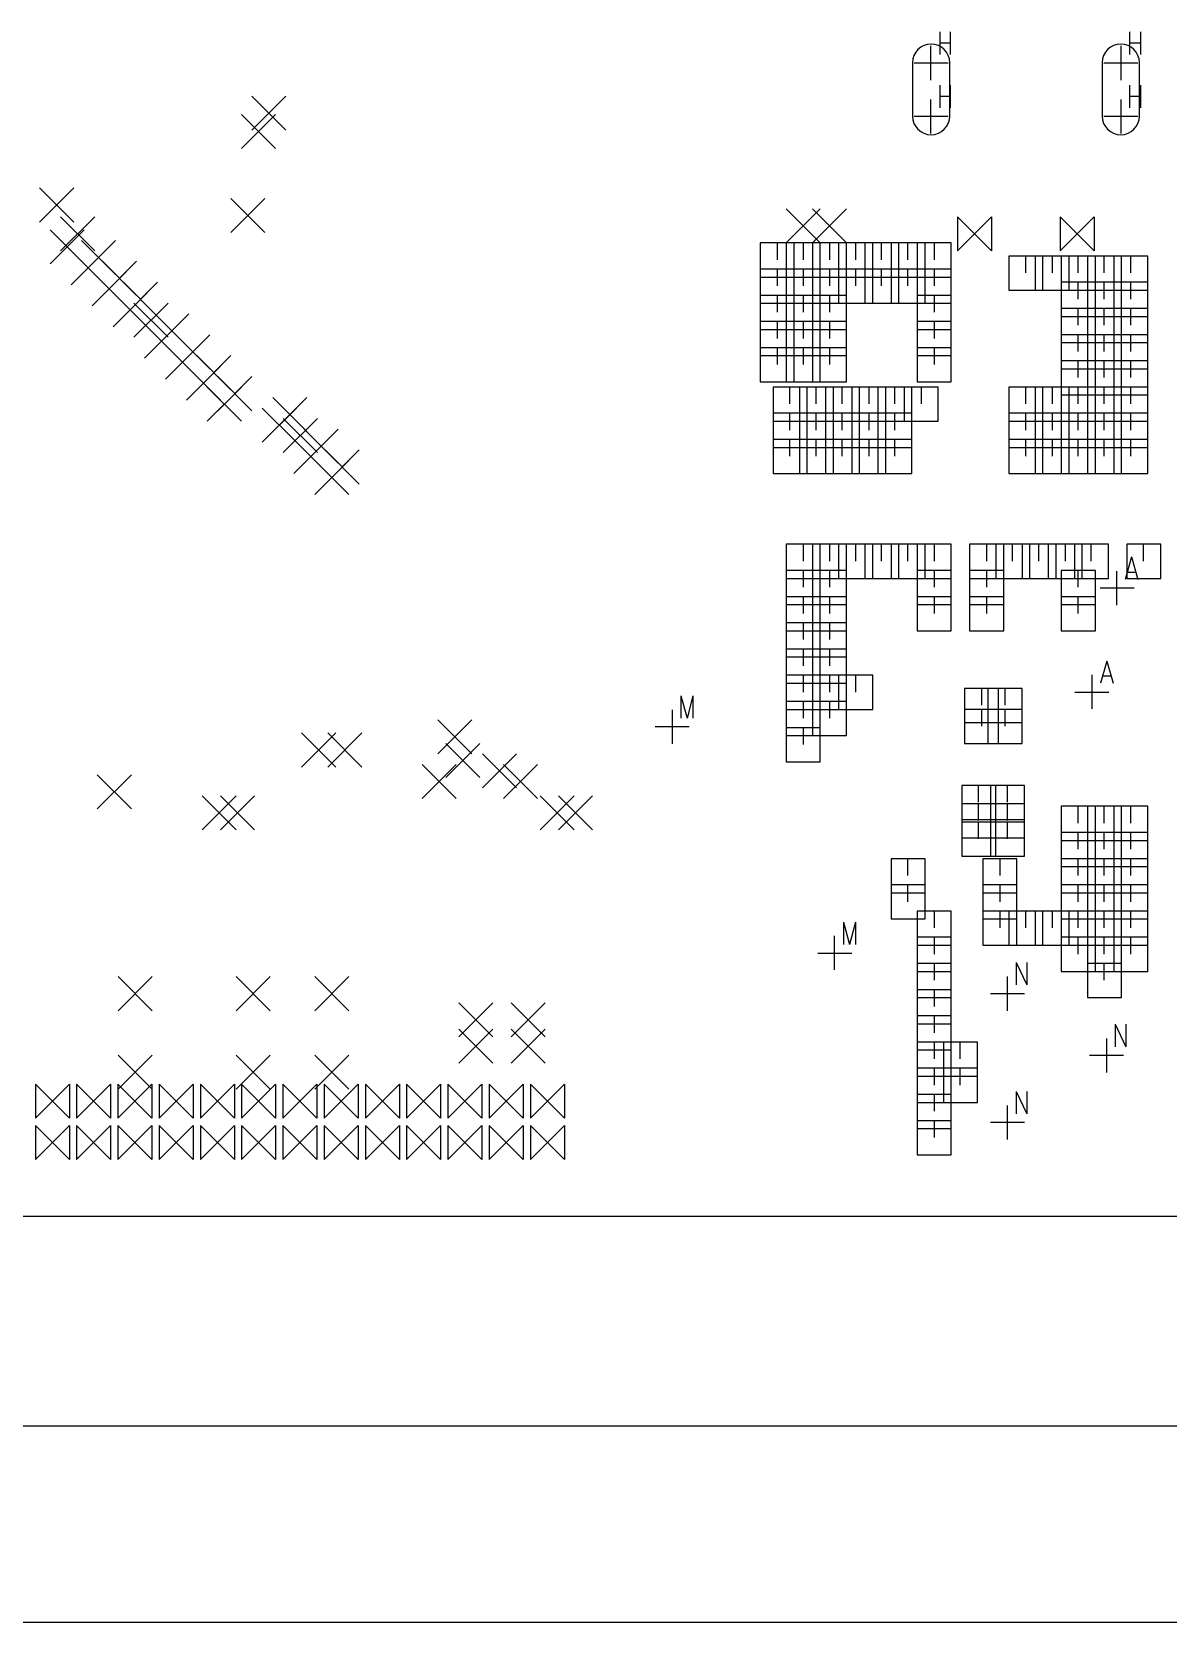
# Model space of a CAD drawing. Extents: x 11.9 to 28.1, y 10.8 to 21.2.
# Drawn here: x 14.475 to 16.644, y 14.266 to 17.301 of the extents above; entities that cross this region are included whole.
import ezdxf

# ---------------------------------------------------------------- set-up
doc = ezdxf.new("R2010")
doc.units = 0
doc.header["$MEASUREMENT"] = 0
doc.layers.add('LAYNR1', color=2, linetype='Continuous')

msp = doc.modelspace()

# ---------------------------------------------------------------- linework, layer by layer
at = {"layer": 'LAYNR1', "color": 7}
for points in [[(16.208, 17.301), (16.208, 17.258)], [(16.228, 17.301), (16.228, 17.258)], [(16.57, 17.301), (16.57, 17.258)], [(16.591, 17.301), (16.591, 17.258)], [(16.191, 17.209), (16.191, 17.274)], [(16.208, 17.28), (16.228, 17.28)], [(16.554, 17.209), (16.554, 17.274)], [(16.57, 17.28), (16.591, 17.28)], [(16.156, 17.242), (16.156, 17.14)], [(16.159, 17.242), (16.224, 17.242)], [(16.227, 17.14), (16.227, 17.242)], [(16.518, 17.242), (16.518, 17.14)], [(16.521, 17.242), (16.586, 17.242)], [(16.589, 17.14), (16.589, 17.242)], [(16.208, 17.199), (16.208, 17.156)], [(16.228, 17.199), (16.228, 17.156)], [(16.57, 17.199), (16.57, 17.156)], [(16.591, 17.199), (16.591, 17.156)], [(14.895, 17.113), (14.96, 17.178)], [(14.895, 17.178), (14.96, 17.113)], [(16.191, 17.107), (16.191, 17.172)], [(16.208, 17.178), (16.228, 17.178)], [(16.554, 17.107), (16.554, 17.172)], [(16.57, 17.178), (16.591, 17.178)], [(14.875, 17.078), (14.94, 17.143)], [(14.875, 17.143), (14.94, 17.078)], [(16.159, 17.14), (16.224, 17.14)], [(16.521, 17.14), (16.586, 17.14)], [(14.49, 16.938), (14.555, 17.003)], [(14.49, 17.003), (14.555, 16.938)], [(14.855, 16.918), (14.92, 16.983)], [(14.855, 16.983), (14.92, 16.918)], [(14.53, 16.883), (14.595, 16.948)], [(14.53, 16.948), (14.595, 16.883)], [(15.915, 16.898), (15.98, 16.963)], [(15.915, 16.963), (15.98, 16.898)], [(15.965, 16.898), (16.03, 16.963)], [(15.965, 16.963), (16.03, 16.898)], [(16.242, 16.883), (16.307, 16.948)], [(16.307, 16.883), (16.242, 16.948)], [(16.242, 16.948), (16.242, 16.883)], [(16.307, 16.948), (16.307, 16.883)], [(16.438, 16.883), (16.503, 16.948)], [(16.503, 16.883), (16.438, 16.948)], [(16.438, 16.948), (16.438, 16.883)], [(16.503, 16.948), (16.503, 16.883)], [(14.51, 16.858), (14.575, 16.923)], [(14.51, 16.923), (14.575, 16.858)], [(14.55, 16.818), (14.615, 16.883)], [(14.55, 16.883), (14.615, 16.818)], [(14.57, 16.838), (14.635, 16.903)], [(14.57, 16.903), (14.635, 16.838)], [(15.93, 16.898), (15.865, 16.898)], [(15.865, 16.898), (15.865, 16.833)], [(15.898, 16.866), (15.898, 16.898)], [(15.98, 16.898), (15.915, 16.898)], [(15.915, 16.898), (15.915, 16.833)], [(15.93, 16.833), (15.93, 16.898)], [(15.948, 16.866), (15.948, 16.898)], [(16.03, 16.898), (15.965, 16.898)], [(15.965, 16.898), (15.965, 16.833)], [(15.98, 16.833), (15.98, 16.898)], [(15.998, 16.866), (15.998, 16.898)], [(16.08, 16.898), (16.015, 16.898)], [(16.015, 16.898), (16.015, 16.833)], [(16.03, 16.833), (16.03, 16.898)], [(16.048, 16.866), (16.048, 16.898)], [(16.13, 16.898), (16.065, 16.898)], [(16.065, 16.898), (16.065, 16.833)], [(16.08, 16.833), (16.08, 16.898)], [(16.097, 16.866), (16.097, 16.898)], [(16.18, 16.898), (16.115, 16.898)], [(16.115, 16.898), (16.115, 16.833)], [(16.13, 16.833), (16.13, 16.898)], [(16.147, 16.866), (16.147, 16.898)], [(16.23, 16.898), (16.165, 16.898)], [(16.165, 16.898), (16.165, 16.833)], [(16.18, 16.833), (16.18, 16.898)], [(16.198, 16.866), (16.198, 16.898)], [(16.23, 16.833), (16.23, 16.898)], [(14.61, 16.798), (14.675, 16.863)], [(14.61, 16.863), (14.675, 16.798)], [(15.93, 16.848), (15.865, 16.848)], [(15.865, 16.848), (15.865, 16.783)], [(15.898, 16.816), (15.898, 16.848)], [(15.98, 16.848), (15.915, 16.848)], [(15.915, 16.848), (15.915, 16.783)], [(15.93, 16.783), (15.93, 16.848)], [(15.948, 16.816), (15.948, 16.848)], [(16.03, 16.848), (15.965, 16.848)], [(15.965, 16.848), (15.965, 16.783)], [(15.98, 16.783), (15.98, 16.848)], [(15.998, 16.816), (15.998, 16.848)], [(16.08, 16.848), (16.015, 16.848)], [(16.015, 16.848), (16.015, 16.783)], [(16.03, 16.783), (16.03, 16.848)], [(16.048, 16.816), (16.048, 16.848)], [(16.13, 16.848), (16.065, 16.848)], [(16.065, 16.848), (16.065, 16.783)], [(16.08, 16.783), (16.08, 16.848)], [(16.097, 16.816), (16.097, 16.848)], [(16.18, 16.848), (16.115, 16.848)], [(16.115, 16.848), (16.115, 16.783)], [(16.13, 16.783), (16.13, 16.848)], [(16.147, 16.816), (16.147, 16.848)], [(16.23, 16.848), (16.165, 16.848)], [(16.165, 16.848), (16.165, 16.783)], [(16.18, 16.783), (16.18, 16.848)], [(16.198, 16.816), (16.198, 16.848)], [(16.23, 16.783), (16.23, 16.848)], [(16.405, 16.873), (16.34, 16.873)], [(16.34, 16.873), (16.34, 16.808)], [(16.372, 16.841), (16.372, 16.873)], [(16.455, 16.873), (16.39, 16.873)], [(16.39, 16.873), (16.39, 16.808)], [(16.405, 16.808), (16.405, 16.873)], [(16.423, 16.841), (16.423, 16.873)], [(16.505, 16.873), (16.44, 16.873)], [(16.44, 16.873), (16.44, 16.808)], [(16.455, 16.808), (16.455, 16.873)], [(16.472, 16.841), (16.472, 16.873)], [(16.555, 16.873), (16.49, 16.873)], [(16.49, 16.873), (16.49, 16.808)], [(16.505, 16.808), (16.505, 16.873)], [(16.522, 16.841), (16.522, 16.873)], [(16.605, 16.873), (16.54, 16.873)], [(16.54, 16.873), (16.54, 16.808)], [(16.555, 16.808), (16.555, 16.873)], [(16.573, 16.841), (16.573, 16.873)], [(16.605, 16.808), (16.605, 16.873)], [(14.59, 16.778), (14.655, 16.843)], [(14.59, 16.843), (14.655, 16.778)], [(14.65, 16.758), (14.715, 16.823)], [(14.65, 16.823), (14.715, 16.758)], [(15.865, 16.833), (15.93, 16.833)], [(15.915, 16.833), (15.98, 16.833)], [(15.965, 16.833), (16.03, 16.833)], [(16.015, 16.833), (16.08, 16.833)], [(16.065, 16.833), (16.13, 16.833)], [(16.115, 16.833), (16.18, 16.833)], [(16.165, 16.833), (16.23, 16.833)], [(16.505, 16.823), (16.44, 16.823)], [(16.44, 16.823), (16.44, 16.758)], [(16.472, 16.791), (16.472, 16.823)], [(16.555, 16.823), (16.49, 16.823)], [(16.49, 16.823), (16.49, 16.758)], [(16.505, 16.758), (16.505, 16.823)], [(16.522, 16.791), (16.522, 16.823)], [(16.605, 16.823), (16.54, 16.823)], [(16.54, 16.823), (16.54, 16.758)], [(16.555, 16.758), (16.555, 16.823)], [(16.573, 16.791), (16.573, 16.823)], [(16.605, 16.758), (16.605, 16.823)], [(14.63, 16.738), (14.695, 16.803)], [(14.63, 16.803), (14.695, 16.738)], [(15.93, 16.798), (15.865, 16.798)], [(15.865, 16.798), (15.865, 16.733)], [(15.898, 16.766), (15.898, 16.798)], [(15.98, 16.798), (15.915, 16.798)], [(15.915, 16.798), (15.915, 16.733)], [(15.93, 16.733), (15.93, 16.798)], [(15.948, 16.766), (15.948, 16.798)], [(16.03, 16.798), (15.965, 16.798)], [(15.965, 16.798), (15.965, 16.733)], [(15.98, 16.733), (15.98, 16.798)], [(15.998, 16.766), (15.998, 16.798)], [(16.03, 16.733), (16.03, 16.798)], [(16.23, 16.798), (16.165, 16.798)], [(16.165, 16.798), (16.165, 16.733)], [(16.198, 16.766), (16.198, 16.798)], [(16.23, 16.733), (16.23, 16.798)], [(16.34, 16.808), (16.405, 16.808)], [(16.39, 16.808), (16.455, 16.808)], [(16.44, 16.808), (16.505, 16.808)], [(16.49, 16.808), (16.555, 16.808)], [(16.54, 16.808), (16.605, 16.808)], [(14.67, 16.718), (14.735, 16.783)], [(14.67, 16.783), (14.735, 16.718)], [(14.71, 16.698), (14.775, 16.763)], [(14.71, 16.763), (14.775, 16.698)], [(15.865, 16.783), (15.93, 16.783)], [(15.915, 16.783), (15.98, 16.783)], [(15.965, 16.783), (16.03, 16.783)], [(16.015, 16.783), (16.08, 16.783)], [(16.065, 16.783), (16.13, 16.783)], [(16.115, 16.783), (16.18, 16.783)], [(16.165, 16.783), (16.23, 16.783)], [(16.505, 16.773), (16.44, 16.773)], [(16.44, 16.773), (16.44, 16.708)], [(16.44, 16.758), (16.505, 16.758)], [(16.472, 16.741), (16.472, 16.773)], [(16.555, 16.773), (16.49, 16.773)], [(16.49, 16.773), (16.49, 16.708)], [(16.49, 16.758), (16.555, 16.758)], [(16.505, 16.708), (16.505, 16.773)], [(16.522, 16.741), (16.522, 16.773)], [(16.605, 16.773), (16.54, 16.773)], [(16.54, 16.773), (16.54, 16.708)], [(16.54, 16.758), (16.605, 16.758)], [(16.555, 16.708), (16.555, 16.773)], [(16.573, 16.741), (16.573, 16.773)], [(16.605, 16.708), (16.605, 16.773)], [(14.69, 16.678), (14.755, 16.743)], [(14.69, 16.743), (14.755, 16.678)], [(14.75, 16.658), (14.815, 16.723)], [(14.75, 16.723), (14.815, 16.658)], [(15.93, 16.748), (15.865, 16.748)], [(15.865, 16.748), (15.865, 16.683)], [(15.865, 16.733), (15.93, 16.733)], [(15.898, 16.716), (15.898, 16.748)], [(15.98, 16.748), (15.915, 16.748)], [(15.915, 16.748), (15.915, 16.683)], [(15.915, 16.733), (15.98, 16.733)], [(15.93, 16.683), (15.93, 16.748)], [(15.948, 16.716), (15.948, 16.748)], [(16.03, 16.748), (15.965, 16.748)], [(15.965, 16.748), (15.965, 16.683)], [(15.965, 16.733), (16.03, 16.733)], [(15.98, 16.683), (15.98, 16.748)], [(15.998, 16.716), (15.998, 16.748)], [(16.03, 16.683), (16.03, 16.748)], [(16.23, 16.748), (16.165, 16.748)], [(16.165, 16.748), (16.165, 16.683)], [(16.165, 16.733), (16.23, 16.733)], [(16.198, 16.716), (16.198, 16.748)], [(16.23, 16.683), (16.23, 16.748)], [(16.505, 16.723), (16.44, 16.723)], [(16.44, 16.723), (16.44, 16.658)], [(16.472, 16.691), (16.472, 16.723)], [(16.555, 16.723), (16.49, 16.723)], [(16.49, 16.723), (16.49, 16.658)], [(16.505, 16.658), (16.505, 16.723)], [(16.522, 16.691), (16.522, 16.723)], [(16.605, 16.723), (16.54, 16.723)], [(16.54, 16.723), (16.54, 16.658)], [(16.555, 16.658), (16.555, 16.723)], [(16.573, 16.691), (16.573, 16.723)], [(16.605, 16.658), (16.605, 16.723)], [(14.73, 16.638), (14.795, 16.703)], [(14.73, 16.703), (14.795, 16.638)], [(15.93, 16.698), (15.865, 16.698)], [(15.865, 16.698), (15.865, 16.633)], [(15.898, 16.666), (15.898, 16.698)], [(15.98, 16.698), (15.915, 16.698)], [(15.915, 16.698), (15.915, 16.633)], [(15.93, 16.633), (15.93, 16.698)], [(15.948, 16.666), (15.948, 16.698)], [(16.03, 16.698), (15.965, 16.698)], [(15.965, 16.698), (15.965, 16.633)], [(15.98, 16.633), (15.98, 16.698)], [(15.998, 16.666), (15.998, 16.698)], [(16.03, 16.633), (16.03, 16.698)], [(16.23, 16.698), (16.165, 16.698)], [(16.165, 16.698), (16.165, 16.633)], [(16.198, 16.666), (16.198, 16.698)], [(16.23, 16.633), (16.23, 16.698)], [(16.44, 16.708), (16.505, 16.708)], [(16.49, 16.708), (16.555, 16.708)], [(16.54, 16.708), (16.605, 16.708)], [(14.77, 16.598), (14.835, 16.663)], [(14.77, 16.663), (14.835, 16.598)], [(14.79, 16.618), (14.855, 16.683)], [(14.79, 16.683), (14.855, 16.618)], [(15.865, 16.683), (15.93, 16.683)], [(15.915, 16.683), (15.98, 16.683)], [(15.965, 16.683), (16.03, 16.683)], [(16.165, 16.683), (16.23, 16.683)], [(16.505, 16.673), (16.44, 16.673)], [(16.44, 16.673), (16.44, 16.608)], [(16.472, 16.641), (16.472, 16.673)], [(16.555, 16.673), (16.49, 16.673)], [(16.49, 16.673), (16.49, 16.608)], [(16.505, 16.608), (16.505, 16.673)], [(16.522, 16.641), (16.522, 16.673)], [(16.605, 16.673), (16.54, 16.673)], [(16.54, 16.673), (16.54, 16.608)], [(16.555, 16.608), (16.555, 16.673)], [(16.573, 16.641), (16.573, 16.673)], [(16.605, 16.608), (16.605, 16.673)], [(14.83, 16.578), (14.895, 16.643)], [(14.83, 16.643), (14.895, 16.578)], [(15.865, 16.633), (15.93, 16.633)], [(15.915, 16.633), (15.98, 16.633)], [(15.965, 16.633), (16.03, 16.633)], [(16.165, 16.633), (16.23, 16.633)], [(16.44, 16.658), (16.505, 16.658)], [(16.49, 16.658), (16.555, 16.658)], [(16.54, 16.658), (16.605, 16.658)], [(14.81, 16.558), (14.875, 16.623)], [(14.81, 16.623), (14.875, 16.558)], [(14.935, 16.538), (15, 16.603)], [(14.935, 16.603), (15, 16.538)], [(15.955, 16.623), (15.89, 16.623)], [(15.89, 16.623), (15.89, 16.558)], [(15.922, 16.591), (15.922, 16.623)], [(16.005, 16.623), (15.94, 16.623)], [(15.94, 16.623), (15.94, 16.558)], [(15.955, 16.558), (15.955, 16.623)], [(15.972, 16.591), (15.972, 16.623)], [(16.055, 16.623), (15.99, 16.623)], [(15.99, 16.623), (15.99, 16.558)], [(16.005, 16.558), (16.005, 16.623)], [(16.022, 16.591), (16.022, 16.623)], [(16.105, 16.623), (16.04, 16.623)], [(16.04, 16.623), (16.04, 16.558)], [(16.055, 16.558), (16.055, 16.623)], [(16.073, 16.591), (16.073, 16.623)], [(16.155, 16.623), (16.09, 16.623)], [(16.09, 16.623), (16.09, 16.558)], [(16.105, 16.558), (16.105, 16.623)], [(16.122, 16.591), (16.122, 16.623)], [(16.205, 16.623), (16.14, 16.623)], [(16.14, 16.623), (16.14, 16.558)], [(16.155, 16.558), (16.155, 16.623)], [(16.173, 16.591), (16.173, 16.623)], [(16.205, 16.558), (16.205, 16.623)], [(16.405, 16.623), (16.34, 16.623)], [(16.34, 16.623), (16.34, 16.558)], [(16.372, 16.591), (16.372, 16.623)], [(16.455, 16.623), (16.39, 16.623)], [(16.39, 16.623), (16.39, 16.558)], [(16.405, 16.558), (16.405, 16.623)], [(16.423, 16.591), (16.423, 16.623)], [(16.505, 16.623), (16.44, 16.623)], [(16.44, 16.623), (16.44, 16.558)], [(16.44, 16.608), (16.505, 16.608)], [(16.455, 16.558), (16.455, 16.623)], [(16.472, 16.591), (16.472, 16.623)], [(16.555, 16.623), (16.49, 16.623)], [(16.49, 16.623), (16.49, 16.558)], [(16.49, 16.608), (16.555, 16.608)], [(16.505, 16.558), (16.505, 16.623)], [(16.522, 16.591), (16.522, 16.623)], [(16.605, 16.623), (16.54, 16.623)], [(16.54, 16.623), (16.54, 16.558)], [(16.54, 16.608), (16.605, 16.608)], [(16.555, 16.558), (16.555, 16.623)], [(16.573, 16.591), (16.573, 16.623)], [(16.605, 16.558), (16.605, 16.623)], [(14.915, 16.518), (14.98, 16.583)], [(14.915, 16.583), (14.98, 16.518)], [(15.955, 16.573), (15.89, 16.573)], [(15.89, 16.573), (15.89, 16.508)], [(15.922, 16.541), (15.922, 16.573)], [(16.005, 16.573), (15.94, 16.573)], [(15.94, 16.573), (15.94, 16.508)], [(15.955, 16.508), (15.955, 16.573)], [(15.972, 16.541), (15.972, 16.573)], [(16.055, 16.573), (15.99, 16.573)], [(15.99, 16.573), (15.99, 16.508)], [(16.005, 16.508), (16.005, 16.573)], [(16.022, 16.541), (16.022, 16.573)], [(16.105, 16.573), (16.04, 16.573)], [(16.04, 16.573), (16.04, 16.508)], [(16.055, 16.508), (16.055, 16.573)], [(16.073, 16.541), (16.073, 16.573)], [(16.155, 16.573), (16.09, 16.573)], [(16.09, 16.573), (16.09, 16.508)], [(16.105, 16.508), (16.105, 16.573)], [(16.122, 16.541), (16.122, 16.573)], [(16.155, 16.508), (16.155, 16.573)], [(16.405, 16.573), (16.34, 16.573)], [(16.34, 16.573), (16.34, 16.508)], [(16.372, 16.541), (16.372, 16.573)], [(16.455, 16.573), (16.39, 16.573)], [(16.39, 16.573), (16.39, 16.508)], [(16.405, 16.508), (16.405, 16.573)], [(16.423, 16.541), (16.423, 16.573)], [(16.505, 16.573), (16.44, 16.573)], [(16.44, 16.573), (16.44, 16.508)], [(16.455, 16.508), (16.455, 16.573)], [(16.472, 16.541), (16.472, 16.573)], [(16.555, 16.573), (16.49, 16.573)], [(16.49, 16.573), (16.49, 16.508)], [(16.505, 16.508), (16.505, 16.573)], [(16.522, 16.541), (16.522, 16.573)], [(16.605, 16.573), (16.54, 16.573)], [(16.54, 16.573), (16.54, 16.508)], [(16.555, 16.508), (16.555, 16.573)], [(16.573, 16.541), (16.573, 16.573)], [(16.605, 16.508), (16.605, 16.573)], [(14.955, 16.498), (15.02, 16.563)], [(14.955, 16.563), (15.02, 16.498)], [(14.995, 16.478), (15.06, 16.543)], [(14.995, 16.543), (15.06, 16.478)], [(15.89, 16.558), (15.955, 16.558)], [(15.94, 16.558), (16.005, 16.558)], [(15.99, 16.558), (16.055, 16.558)], [(16.04, 16.558), (16.105, 16.558)], [(16.09, 16.558), (16.155, 16.558)], [(16.14, 16.558), (16.205, 16.558)], [(16.34, 16.558), (16.405, 16.558)], [(16.39, 16.558), (16.455, 16.558)], [(16.44, 16.558), (16.505, 16.558)], [(16.49, 16.558), (16.555, 16.558)], [(16.54, 16.558), (16.605, 16.558)], [(14.975, 16.458), (15.04, 16.523)], [(14.975, 16.523), (15.04, 16.458)], [(15.955, 16.523), (15.89, 16.523)], [(15.89, 16.523), (15.89, 16.458)], [(15.922, 16.491), (15.922, 16.523)], [(16.005, 16.523), (15.94, 16.523)], [(15.94, 16.523), (15.94, 16.458)], [(15.955, 16.458), (15.955, 16.523)], [(15.972, 16.491), (15.972, 16.523)], [(16.055, 16.523), (15.99, 16.523)], [(15.99, 16.523), (15.99, 16.458)], [(16.005, 16.458), (16.005, 16.523)], [(16.022, 16.491), (16.022, 16.523)], [(16.105, 16.523), (16.04, 16.523)], [(16.04, 16.523), (16.04, 16.458)], [(16.055, 16.458), (16.055, 16.523)], [(16.073, 16.491), (16.073, 16.523)], [(16.155, 16.523), (16.09, 16.523)], [(16.09, 16.523), (16.09, 16.458)], [(16.105, 16.458), (16.105, 16.523)], [(16.122, 16.491), (16.122, 16.523)], [(16.155, 16.458), (16.155, 16.523)], [(16.405, 16.523), (16.34, 16.523)], [(16.34, 16.523), (16.34, 16.458)], [(16.372, 16.491), (16.372, 16.523)], [(16.455, 16.523), (16.39, 16.523)], [(16.39, 16.523), (16.39, 16.458)], [(16.405, 16.458), (16.405, 16.523)], [(16.423, 16.491), (16.423, 16.523)], [(16.505, 16.523), (16.44, 16.523)], [(16.44, 16.523), (16.44, 16.458)], [(16.455, 16.458), (16.455, 16.523)], [(16.472, 16.491), (16.472, 16.523)], [(16.555, 16.523), (16.49, 16.523)], [(16.49, 16.523), (16.49, 16.458)], [(16.505, 16.458), (16.505, 16.523)], [(16.522, 16.491), (16.522, 16.523)], [(16.605, 16.523), (16.54, 16.523)], [(16.54, 16.523), (16.54, 16.458)], [(16.555, 16.458), (16.555, 16.523)], [(16.573, 16.491), (16.573, 16.523)], [(16.605, 16.458), (16.605, 16.523)], [(15.015, 16.418), (15.08, 16.483)], [(15.015, 16.483), (15.08, 16.418)], [(15.035, 16.438), (15.1, 16.503)], [(15.035, 16.503), (15.1, 16.438)], [(15.89, 16.508), (15.955, 16.508)], [(15.94, 16.508), (16.005, 16.508)], [(15.99, 16.508), (16.055, 16.508)], [(16.04, 16.508), (16.105, 16.508)], [(16.09, 16.508), (16.155, 16.508)], [(16.34, 16.508), (16.405, 16.508)], [(16.39, 16.508), (16.455, 16.508)], [(16.44, 16.508), (16.505, 16.508)], [(16.49, 16.508), (16.555, 16.508)], [(16.54, 16.508), (16.605, 16.508)], [(15.89, 16.458), (15.955, 16.458)], [(15.94, 16.458), (16.005, 16.458)], [(15.99, 16.458), (16.055, 16.458)], [(16.04, 16.458), (16.105, 16.458)], [(16.09, 16.458), (16.155, 16.458)], [(16.34, 16.458), (16.405, 16.458)], [(16.39, 16.458), (16.455, 16.458)], [(16.44, 16.458), (16.505, 16.458)], [(16.49, 16.458), (16.555, 16.458)], [(16.54, 16.458), (16.605, 16.458)], [(15.98, 16.323), (15.915, 16.323)], [(15.915, 16.323), (15.915, 16.258)], [(15.948, 16.291), (15.948, 16.323)], [(16.03, 16.323), (15.965, 16.323)], [(15.965, 16.323), (15.965, 16.258)], [(15.98, 16.258), (15.98, 16.323)], [(15.998, 16.291), (15.998, 16.323)], [(16.08, 16.323), (16.015, 16.323)], [(16.015, 16.323), (16.015, 16.258)], [(16.03, 16.258), (16.03, 16.323)], [(16.048, 16.291), (16.048, 16.323)], [(16.13, 16.323), (16.065, 16.323)], [(16.065, 16.323), (16.065, 16.258)], [(16.08, 16.258), (16.08, 16.323)], [(16.097, 16.291), (16.097, 16.323)], [(16.18, 16.323), (16.115, 16.323)], [(16.115, 16.323), (16.115, 16.258)], [(16.13, 16.258), (16.13, 16.323)], [(16.147, 16.291), (16.147, 16.323)], [(16.23, 16.323), (16.165, 16.323)], [(16.165, 16.323), (16.165, 16.258)], [(16.18, 16.258), (16.18, 16.323)], [(16.198, 16.291), (16.198, 16.323)], [(16.23, 16.258), (16.23, 16.323)], [(16.33, 16.323), (16.265, 16.323)], [(16.265, 16.323), (16.265, 16.258)], [(16.298, 16.291), (16.298, 16.323)], [(16.38, 16.323), (16.315, 16.323)], [(16.315, 16.323), (16.315, 16.258)], [(16.33, 16.258), (16.33, 16.323)], [(16.347, 16.291), (16.347, 16.323)], [(16.43, 16.323), (16.365, 16.323)], [(16.365, 16.323), (16.365, 16.258)], [(16.38, 16.258), (16.38, 16.323)], [(16.397, 16.291), (16.397, 16.323)], [(16.48, 16.323), (16.415, 16.323)], [(16.415, 16.323), (16.415, 16.258)], [(16.43, 16.258), (16.43, 16.323)], [(16.448, 16.291), (16.448, 16.323)], [(16.53, 16.323), (16.465, 16.323)], [(16.465, 16.323), (16.465, 16.258)], [(16.48, 16.258), (16.48, 16.323)], [(16.497, 16.291), (16.497, 16.323)], [(16.53, 16.258), (16.53, 16.323)], [(16.574, 16.299), (16.562, 16.256)], [(16.63, 16.323), (16.565, 16.323)], [(16.565, 16.323), (16.565, 16.258)], [(16.574, 16.299), (16.586, 16.256)], [(16.597, 16.291), (16.597, 16.323)], [(16.63, 16.258), (16.63, 16.323)], [(15.98, 16.273), (15.915, 16.273)], [(15.915, 16.273), (15.915, 16.208)], [(15.948, 16.241), (15.948, 16.273)], [(16.03, 16.273), (15.965, 16.273)], [(15.965, 16.273), (15.965, 16.208)], [(15.98, 16.208), (15.98, 16.273)], [(15.998, 16.241), (15.998, 16.273)], [(16.03, 16.208), (16.03, 16.273)], [(16.23, 16.273), (16.165, 16.273)], [(16.165, 16.273), (16.165, 16.208)], [(16.198, 16.241), (16.198, 16.273)], [(16.23, 16.208), (16.23, 16.273)], [(16.33, 16.273), (16.265, 16.273)], [(16.265, 16.273), (16.265, 16.208)], [(16.298, 16.241), (16.298, 16.273)], [(16.33, 16.208), (16.33, 16.273)], [(16.505, 16.273), (16.44, 16.273)], [(16.44, 16.273), (16.44, 16.208)], [(16.472, 16.241), (16.472, 16.273)], [(16.505, 16.208), (16.505, 16.273)], [(16.546, 16.207), (16.546, 16.272)], [(16.567, 16.27), (16.582, 16.27)], [(15.915, 16.258), (15.98, 16.258)], [(15.965, 16.258), (16.03, 16.258)], [(16.015, 16.258), (16.08, 16.258)], [(16.065, 16.258), (16.13, 16.258)], [(16.115, 16.258), (16.18, 16.258)], [(16.165, 16.258), (16.23, 16.258)], [(16.265, 16.258), (16.33, 16.258)], [(16.315, 16.258), (16.38, 16.258)], [(16.365, 16.258), (16.43, 16.258)], [(16.415, 16.258), (16.48, 16.258)], [(16.465, 16.258), (16.53, 16.258)], [(16.514, 16.24), (16.579, 16.24)], [(16.565, 16.258), (16.63, 16.258)], [(15.98, 16.223), (15.915, 16.223)], [(15.915, 16.223), (15.915, 16.158)], [(15.915, 16.208), (15.98, 16.208)], [(15.948, 16.191), (15.948, 16.223)], [(16.03, 16.223), (15.965, 16.223)], [(15.965, 16.223), (15.965, 16.158)], [(15.965, 16.208), (16.03, 16.208)], [(15.98, 16.158), (15.98, 16.223)], [(15.998, 16.191), (15.998, 16.223)], [(16.03, 16.158), (16.03, 16.223)], [(16.23, 16.223), (16.165, 16.223)], [(16.165, 16.223), (16.165, 16.158)], [(16.165, 16.208), (16.23, 16.208)], [(16.198, 16.191), (16.198, 16.223)], [(16.23, 16.158), (16.23, 16.223)], [(16.33, 16.223), (16.265, 16.223)], [(16.265, 16.223), (16.265, 16.158)], [(16.265, 16.208), (16.33, 16.208)], [(16.298, 16.191), (16.298, 16.223)], [(16.33, 16.158), (16.33, 16.223)], [(16.505, 16.223), (16.44, 16.223)], [(16.44, 16.223), (16.44, 16.158)], [(16.44, 16.208), (16.505, 16.208)], [(16.472, 16.191), (16.472, 16.223)], [(16.505, 16.158), (16.505, 16.223)], [(15.98, 16.173), (15.915, 16.173)], [(15.915, 16.173), (15.915, 16.108)], [(15.915, 16.158), (15.98, 16.158)], [(15.948, 16.141), (15.948, 16.173)], [(16.03, 16.173), (15.965, 16.173)], [(15.965, 16.173), (15.965, 16.108)], [(15.965, 16.158), (16.03, 16.158)], [(15.98, 16.108), (15.98, 16.173)], [(15.998, 16.141), (15.998, 16.173)], [(16.03, 16.108), (16.03, 16.173)], [(16.165, 16.158), (16.23, 16.158)], [(16.265, 16.158), (16.33, 16.158)], [(16.44, 16.158), (16.505, 16.158)], [(15.98, 16.123), (15.915, 16.123)], [(15.915, 16.123), (15.915, 16.058)], [(15.948, 16.091), (15.948, 16.123)], [(16.03, 16.123), (15.965, 16.123)], [(15.965, 16.123), (15.965, 16.058)], [(15.98, 16.058), (15.98, 16.123)], [(15.998, 16.091), (15.998, 16.123)], [(16.03, 16.058), (16.03, 16.123)], [(15.915, 16.108), (15.98, 16.108)], [(15.965, 16.108), (16.03, 16.108)], [(16.527, 16.1), (16.515, 16.058)], [(16.527, 16.1), (16.539, 16.058)], [(15.98, 16.073), (15.915, 16.073)], [(15.915, 16.073), (15.915, 16.008)], [(15.915, 16.058), (15.98, 16.058)], [(15.948, 16.041), (15.948, 16.073)], [(16.03, 16.073), (15.965, 16.073)], [(15.965, 16.073), (15.965, 16.008)], [(15.965, 16.058), (16.03, 16.058)], [(15.98, 16.008), (15.98, 16.073)], [(15.998, 16.041), (15.998, 16.073)], [(16.08, 16.073), (16.015, 16.073)], [(16.015, 16.073), (16.015, 16.008)], [(16.03, 16.008), (16.03, 16.073)], [(16.048, 16.041), (16.048, 16.073)], [(16.08, 16.008), (16.08, 16.073)], [(16.499, 16.009), (16.499, 16.074)], [(16.52, 16.072), (16.534, 16.072)], [(15.714, 16.034), (15.714, 15.991)], [(15.714, 16.034), (15.726, 15.991)], [(15.737, 16.034), (15.726, 15.991)], [(15.737, 16.034), (15.737, 15.991)], [(16.32, 16.048), (16.255, 16.048)], [(16.255, 16.048), (16.255, 15.983)], [(16.288, 16.016), (16.288, 16.048)], [(16.365, 16.048), (16.3, 16.048)], [(16.3, 16.048), (16.3, 15.983)], [(16.32, 15.983), (16.32, 16.048)], [(16.333, 16.016), (16.333, 16.048)], [(16.365, 15.983), (16.365, 16.048)], [(16.466, 16.041), (16.531, 16.041)], [(15.698, 15.942), (15.698, 16.007)], [(15.98, 16.023), (15.915, 16.023)], [(15.915, 16.023), (15.915, 15.958)], [(15.915, 16.008), (15.98, 16.008)], [(15.948, 15.991), (15.948, 16.023)], [(16.03, 16.023), (15.965, 16.023)], [(15.965, 16.023), (15.965, 15.958)], [(15.965, 16.008), (16.03, 16.008)], [(15.98, 15.958), (15.98, 16.023)], [(15.998, 15.991), (15.998, 16.023)], [(16.015, 16.008), (16.08, 16.008)], [(16.03, 15.958), (16.03, 16.023)], [(16.32, 16.008), (16.255, 16.008)], [(16.255, 16.008), (16.255, 15.943)], [(16.288, 15.976), (16.288, 16.008)], [(16.365, 16.008), (16.3, 16.008)], [(16.3, 16.008), (16.3, 15.943)], [(16.32, 15.943), (16.32, 16.008)], [(16.333, 15.976), (16.333, 16.008)], [(16.365, 15.943), (16.365, 16.008)], [(15.25, 15.923), (15.315, 15.988)], [(15.25, 15.988), (15.315, 15.923)], [(15.665, 15.975), (15.73, 15.975)], [(15.98, 15.973), (15.915, 15.973)], [(15.915, 15.973), (15.915, 15.908)], [(15.948, 15.941), (15.948, 15.973)], [(15.98, 15.908), (15.98, 15.973)], [(16.255, 15.983), (16.32, 15.983)], [(16.3, 15.983), (16.365, 15.983)], [(14.99, 15.898), (15.055, 15.963)], [(14.99, 15.963), (15.055, 15.898)], [(15.04, 15.898), (15.105, 15.963)], [(15.04, 15.963), (15.105, 15.898)], [(15.265, 15.878), (15.33, 15.943)], [(15.265, 15.943), (15.33, 15.878)], [(15.915, 15.958), (15.98, 15.958)], [(15.965, 15.958), (16.03, 15.958)], [(16.255, 15.943), (16.32, 15.943)], [(16.3, 15.943), (16.365, 15.943)], [(15.335, 15.858), (15.4, 15.923)], [(15.335, 15.923), (15.4, 15.858)], [(15.915, 15.908), (15.98, 15.908)], [(14.6, 15.818), (14.665, 15.883)], [(14.6, 15.883), (14.665, 15.818)], [(15.22, 15.838), (15.285, 15.903)], [(15.22, 15.903), (15.285, 15.838)], [(15.375, 15.838), (15.44, 15.903)], [(15.375, 15.903), (15.44, 15.838)], [(14.8, 15.778), (14.865, 15.843)], [(14.8, 15.843), (14.865, 15.778)], [(14.835, 15.778), (14.9, 15.843)], [(14.835, 15.843), (14.9, 15.778)], [(15.445, 15.778), (15.51, 15.843)], [(15.445, 15.843), (15.51, 15.778)], [(15.48, 15.778), (15.545, 15.843)], [(15.48, 15.843), (15.545, 15.778)], [(16.315, 15.863), (16.25, 15.863)], [(16.25, 15.863), (16.25, 15.798)], [(16.282, 15.831), (16.282, 15.863)], [(16.37, 15.863), (16.305, 15.863)], [(16.305, 15.863), (16.305, 15.798)], [(16.315, 15.798), (16.315, 15.863)], [(16.337, 15.831), (16.337, 15.863)], [(16.37, 15.798), (16.37, 15.863)], [(16.315, 15.828), (16.25, 15.828)], [(16.25, 15.828), (16.25, 15.763)], [(16.282, 15.796), (16.282, 15.828)], [(16.37, 15.828), (16.305, 15.828)], [(16.305, 15.828), (16.305, 15.763)], [(16.315, 15.763), (16.315, 15.828)], [(16.337, 15.796), (16.337, 15.828)], [(16.37, 15.763), (16.37, 15.828)], [(16.505, 15.823), (16.44, 15.823)], [(16.44, 15.823), (16.44, 15.758)], [(16.472, 15.791), (16.472, 15.823)], [(16.555, 15.823), (16.49, 15.823)], [(16.49, 15.823), (16.49, 15.758)], [(16.505, 15.758), (16.505, 15.823)], [(16.522, 15.791), (16.522, 15.823)], [(16.605, 15.823), (16.54, 15.823)], [(16.54, 15.823), (16.54, 15.758)], [(16.555, 15.758), (16.555, 15.823)], [(16.573, 15.791), (16.573, 15.823)], [(16.605, 15.758), (16.605, 15.823)], [(16.25, 15.798), (16.315, 15.798)], [(16.315, 15.793), (16.25, 15.793)], [(16.25, 15.793), (16.25, 15.728)], [(16.282, 15.761), (16.282, 15.793)], [(16.305, 15.798), (16.37, 15.798)], [(16.37, 15.793), (16.305, 15.793)], [(16.305, 15.793), (16.305, 15.728)], [(16.315, 15.728), (16.315, 15.793)], [(16.337, 15.761), (16.337, 15.793)], [(16.37, 15.728), (16.37, 15.793)], [(16.25, 15.763), (16.315, 15.763)], [(16.305, 15.763), (16.37, 15.763)], [(16.505, 15.773), (16.44, 15.773)], [(16.44, 15.773), (16.44, 15.708)], [(16.44, 15.758), (16.505, 15.758)], [(16.472, 15.741), (16.472, 15.773)], [(16.555, 15.773), (16.49, 15.773)], [(16.49, 15.773), (16.49, 15.708)], [(16.49, 15.758), (16.555, 15.758)], [(16.505, 15.708), (16.505, 15.773)], [(16.522, 15.741), (16.522, 15.773)], [(16.605, 15.773), (16.54, 15.773)], [(16.54, 15.773), (16.54, 15.708)], [(16.54, 15.758), (16.605, 15.758)], [(16.555, 15.708), (16.555, 15.773)], [(16.573, 15.741), (16.573, 15.773)], [(16.605, 15.708), (16.605, 15.773)], [(16.18, 15.723), (16.115, 15.723)], [(16.115, 15.723), (16.115, 15.658)], [(16.147, 15.691), (16.147, 15.723)], [(16.18, 15.658), (16.18, 15.723)], [(16.25, 15.728), (16.315, 15.728)], [(16.355, 15.723), (16.29, 15.723)], [(16.29, 15.723), (16.29, 15.658)], [(16.305, 15.728), (16.37, 15.728)], [(16.323, 15.691), (16.323, 15.723)], [(16.355, 15.658), (16.355, 15.723)], [(16.505, 15.723), (16.44, 15.723)], [(16.44, 15.723), (16.44, 15.658)], [(16.472, 15.691), (16.472, 15.723)], [(16.555, 15.723), (16.49, 15.723)], [(16.49, 15.723), (16.49, 15.658)], [(16.505, 15.658), (16.505, 15.723)], [(16.522, 15.691), (16.522, 15.723)], [(16.605, 15.723), (16.54, 15.723)], [(16.54, 15.723), (16.54, 15.658)], [(16.555, 15.658), (16.555, 15.723)], [(16.573, 15.691), (16.573, 15.723)], [(16.605, 15.658), (16.605, 15.723)], [(16.44, 15.708), (16.505, 15.708)], [(16.49, 15.708), (16.555, 15.708)], [(16.54, 15.708), (16.605, 15.708)], [(16.18, 15.673), (16.115, 15.673)], [(16.115, 15.673), (16.115, 15.608)], [(16.147, 15.641), (16.147, 15.673)], [(16.18, 15.608), (16.18, 15.673)], [(16.355, 15.673), (16.29, 15.673)], [(16.29, 15.673), (16.29, 15.608)], [(16.323, 15.641), (16.323, 15.673)], [(16.355, 15.608), (16.355, 15.673)], [(16.505, 15.673), (16.44, 15.673)], [(16.44, 15.673), (16.44, 15.608)], [(16.472, 15.641), (16.472, 15.673)], [(16.555, 15.673), (16.49, 15.673)], [(16.49, 15.673), (16.49, 15.608)], [(16.505, 15.608), (16.505, 15.673)], [(16.522, 15.641), (16.522, 15.673)], [(16.605, 15.673), (16.54, 15.673)], [(16.54, 15.673), (16.54, 15.608)], [(16.555, 15.608), (16.555, 15.673)], [(16.573, 15.641), (16.573, 15.673)], [(16.605, 15.608), (16.605, 15.673)], [(16.115, 15.658), (16.18, 15.658)], [(16.29, 15.658), (16.355, 15.658)], [(16.44, 15.658), (16.505, 15.658)], [(16.49, 15.658), (16.555, 15.658)], [(16.54, 15.658), (16.605, 15.658)], [(16.024, 15.602), (16.024, 15.559)], [(16.024, 15.602), (16.036, 15.559)], [(16.047, 15.602), (16.036, 15.559)], [(16.047, 15.602), (16.047, 15.559)], [(16.115, 15.608), (16.18, 15.608)], [(16.23, 15.623), (16.165, 15.623)], [(16.165, 15.623), (16.165, 15.558)], [(16.198, 15.591), (16.198, 15.623)], [(16.23, 15.558), (16.23, 15.623)], [(16.355, 15.623), (16.29, 15.623)], [(16.29, 15.623), (16.29, 15.558)], [(16.29, 15.608), (16.355, 15.608)], [(16.323, 15.591), (16.323, 15.623)], [(16.405, 15.623), (16.34, 15.623)], [(16.34, 15.623), (16.34, 15.558)], [(16.355, 15.558), (16.355, 15.623)], [(16.372, 15.591), (16.372, 15.623)], [(16.455, 15.623), (16.39, 15.623)], [(16.39, 15.623), (16.39, 15.558)], [(16.405, 15.558), (16.405, 15.623)], [(16.423, 15.591), (16.423, 15.623)], [(16.505, 15.623), (16.44, 15.623)], [(16.44, 15.623), (16.44, 15.558)], [(16.44, 15.608), (16.505, 15.608)], [(16.455, 15.558), (16.455, 15.623)], [(16.472, 15.591), (16.472, 15.623)], [(16.555, 15.623), (16.49, 15.623)], [(16.49, 15.623), (16.49, 15.558)], [(16.49, 15.608), (16.555, 15.608)], [(16.505, 15.558), (16.505, 15.623)], [(16.522, 15.591), (16.522, 15.623)], [(16.605, 15.623), (16.54, 15.623)], [(16.54, 15.623), (16.54, 15.558)], [(16.54, 15.608), (16.605, 15.608)], [(16.555, 15.558), (16.555, 15.623)], [(16.573, 15.591), (16.573, 15.623)], [(16.605, 15.558), (16.605, 15.623)], [(16.007, 15.511), (16.007, 15.576)], [(16.23, 15.573), (16.165, 15.573)], [(16.165, 15.573), (16.165, 15.508)], [(16.198, 15.541), (16.198, 15.573)], [(16.23, 15.508), (16.23, 15.573)], [(16.505, 15.573), (16.44, 15.573)], [(16.44, 15.573), (16.44, 15.508)], [(16.472, 15.541), (16.472, 15.573)], [(16.555, 15.573), (16.49, 15.573)], [(16.49, 15.573), (16.49, 15.508)], [(16.505, 15.508), (16.505, 15.573)], [(16.522, 15.541), (16.522, 15.573)], [(16.605, 15.573), (16.54, 15.573)], [(16.54, 15.573), (16.54, 15.508)], [(16.555, 15.508), (16.555, 15.573)], [(16.573, 15.541), (16.573, 15.573)], [(16.605, 15.508), (16.605, 15.573)], [(15.975, 15.543), (16.04, 15.543)], [(16.165, 15.558), (16.23, 15.558)], [(16.29, 15.558), (16.355, 15.558)], [(16.34, 15.558), (16.405, 15.558)], [(16.39, 15.558), (16.455, 15.558)], [(16.44, 15.558), (16.505, 15.558)], [(16.49, 15.558), (16.555, 15.558)], [(16.54, 15.558), (16.605, 15.558)], [(16.23, 15.523), (16.165, 15.523)], [(16.165, 15.523), (16.165, 15.458)], [(16.198, 15.491), (16.198, 15.523)], [(16.23, 15.458), (16.23, 15.523)], [(16.354, 15.525), (16.354, 15.482)], [(16.354, 15.525), (16.374, 15.482)], [(16.374, 15.525), (16.374, 15.482)], [(16.555, 15.523), (16.49, 15.523)], [(16.49, 15.523), (16.49, 15.458)], [(16.522, 15.491), (16.522, 15.523)], [(16.555, 15.458), (16.555, 15.523)], [(14.64, 15.433), (14.705, 15.498)], [(14.64, 15.498), (14.705, 15.433)], [(14.865, 15.433), (14.93, 15.498)], [(14.865, 15.498), (14.93, 15.433)], [(15.015, 15.433), (15.08, 15.498)], [(15.015, 15.498), (15.08, 15.433)], [(16.165, 15.508), (16.23, 15.508)], [(16.337, 15.433), (16.337, 15.498)], [(16.44, 15.508), (16.505, 15.508)], [(16.49, 15.508), (16.555, 15.508)], [(16.54, 15.508), (16.605, 15.508)], [(16.23, 15.473), (16.165, 15.473)], [(16.165, 15.473), (16.165, 15.408)], [(16.165, 15.458), (16.23, 15.458)], [(16.198, 15.441), (16.198, 15.473)], [(16.23, 15.408), (16.23, 15.473)], [(16.305, 15.466), (16.37, 15.466)], [(16.49, 15.458), (16.555, 15.458)], [(15.29, 15.383), (15.355, 15.448)], [(15.29, 15.448), (15.355, 15.383)], [(15.39, 15.383), (15.455, 15.448)], [(15.39, 15.448), (15.455, 15.383)], [(16.23, 15.423), (16.165, 15.423)], [(16.165, 15.423), (16.165, 15.358)], [(16.198, 15.391), (16.198, 15.423)], [(16.23, 15.358), (16.23, 15.423)], [(15.29, 15.333), (15.355, 15.398)], [(15.29, 15.398), (15.355, 15.333)], [(15.39, 15.333), (15.455, 15.398)], [(15.39, 15.398), (15.455, 15.333)], [(16.165, 15.408), (16.23, 15.408)], [(16.543, 15.407), (16.543, 15.364)], [(16.543, 15.407), (16.563, 15.364)], [(16.563, 15.407), (16.563, 15.364)], [(16.23, 15.373), (16.165, 15.373)], [(16.165, 15.373), (16.165, 15.308)], [(16.165, 15.358), (16.23, 15.358)], [(16.198, 15.341), (16.198, 15.373)], [(16.28, 15.373), (16.215, 15.373)], [(16.215, 15.373), (16.215, 15.308)], [(16.23, 15.308), (16.23, 15.373)], [(16.247, 15.341), (16.247, 15.373)], [(16.28, 15.308), (16.28, 15.373)], [(16.527, 15.315), (16.527, 15.38)], [(14.64, 15.283), (14.705, 15.348)], [(14.64, 15.348), (14.705, 15.283)], [(14.865, 15.283), (14.93, 15.348)], [(14.865, 15.348), (14.93, 15.283)], [(15.015, 15.283), (15.08, 15.348)], [(15.015, 15.348), (15.08, 15.283)], [(16.494, 15.348), (16.559, 15.348)], [(16.23, 15.323), (16.165, 15.323)], [(16.165, 15.323), (16.165, 15.258)], [(16.165, 15.308), (16.23, 15.308)], [(16.198, 15.291), (16.198, 15.323)], [(16.28, 15.323), (16.215, 15.323)], [(16.215, 15.323), (16.215, 15.258)], [(16.215, 15.308), (16.28, 15.308)], [(16.23, 15.258), (16.23, 15.323)], [(16.247, 15.291), (16.247, 15.323)], [(16.28, 15.258), (16.28, 15.323)], [(14.482, 15.228), (14.547, 15.293)], [(14.547, 15.228), (14.482, 15.293)], [(14.482, 15.293), (14.482, 15.228)], [(14.547, 15.293), (14.547, 15.228)], [(14.56, 15.228), (14.625, 15.293)], [(14.625, 15.228), (14.56, 15.293)], [(14.56, 15.293), (14.56, 15.228)], [(14.625, 15.293), (14.625, 15.228)], [(14.639, 15.228), (14.704, 15.293)], [(14.704, 15.228), (14.639, 15.293)], [(14.639, 15.293), (14.639, 15.228)], [(14.704, 15.293), (14.704, 15.228)], [(14.718, 15.228), (14.783, 15.293)], [(14.783, 15.228), (14.718, 15.293)], [(14.718, 15.293), (14.718, 15.228)], [(14.783, 15.293), (14.783, 15.228)], [(14.797, 15.228), (14.862, 15.293)], [(14.862, 15.228), (14.797, 15.293)], [(14.797, 15.293), (14.797, 15.228)], [(14.862, 15.293), (14.862, 15.228)], [(14.875, 15.228), (14.94, 15.293)], [(14.94, 15.228), (14.875, 15.293)], [(14.875, 15.293), (14.875, 15.228)], [(14.94, 15.293), (14.94, 15.228)], [(14.954, 15.228), (15.019, 15.293)], [(15.019, 15.228), (14.954, 15.293)], [(14.954, 15.293), (14.954, 15.228)], [(15.019, 15.293), (15.019, 15.228)], [(15.033, 15.228), (15.098, 15.293)], [(15.098, 15.228), (15.033, 15.293)], [(15.033, 15.293), (15.033, 15.228)], [(15.098, 15.293), (15.098, 15.228)], [(15.112, 15.228), (15.177, 15.293)], [(15.177, 15.228), (15.112, 15.293)], [(15.112, 15.293), (15.112, 15.228)], [(15.177, 15.293), (15.177, 15.228)], [(15.19, 15.228), (15.255, 15.293)], [(15.255, 15.228), (15.19, 15.293)], [(15.19, 15.293), (15.19, 15.228)], [(15.255, 15.293), (15.255, 15.228)], [(15.269, 15.228), (15.334, 15.293)], [(15.334, 15.228), (15.269, 15.293)], [(15.269, 15.293), (15.269, 15.228)], [(15.334, 15.293), (15.334, 15.228)], [(15.348, 15.228), (15.413, 15.293)], [(15.413, 15.228), (15.348, 15.293)], [(15.348, 15.293), (15.348, 15.228)], [(15.413, 15.293), (15.413, 15.228)], [(15.427, 15.228), (15.492, 15.293)], [(15.492, 15.228), (15.427, 15.293)], [(15.427, 15.293), (15.427, 15.228)], [(15.492, 15.293), (15.492, 15.228)], [(16.23, 15.273), (16.165, 15.273)], [(16.165, 15.273), (16.165, 15.208)], [(16.198, 15.241), (16.198, 15.273)], [(16.23, 15.208), (16.23, 15.273)], [(16.354, 15.279), (16.354, 15.236)], [(16.354, 15.279), (16.374, 15.236)], [(16.374, 15.279), (16.374, 15.236)], [(16.165, 15.258), (16.23, 15.258)], [(16.215, 15.258), (16.28, 15.258)], [(16.337, 15.187), (16.337, 15.252)], [(14.482, 15.149), (14.547, 15.214)], [(14.547, 15.149), (14.482, 15.214)], [(14.482, 15.214), (14.482, 15.149)], [(14.547, 15.214), (14.547, 15.149)], [(14.56, 15.149), (14.625, 15.214)], [(14.625, 15.149), (14.56, 15.214)], [(14.56, 15.214), (14.56, 15.149)], [(14.625, 15.214), (14.625, 15.149)], [(14.639, 15.149), (14.704, 15.214)], [(14.704, 15.149), (14.639, 15.214)], [(14.639, 15.214), (14.639, 15.149)], [(14.704, 15.214), (14.704, 15.149)], [(14.718, 15.149), (14.783, 15.214)], [(14.783, 15.149), (14.718, 15.214)], [(14.718, 15.214), (14.718, 15.149)], [(14.783, 15.214), (14.783, 15.149)], [(14.797, 15.149), (14.862, 15.214)], [(14.862, 15.149), (14.797, 15.214)], [(14.797, 15.214), (14.797, 15.149)], [(14.862, 15.214), (14.862, 15.149)], [(14.875, 15.149), (14.94, 15.214)], [(14.94, 15.149), (14.875, 15.214)], [(14.875, 15.214), (14.875, 15.149)], [(14.94, 15.214), (14.94, 15.149)], [(14.954, 15.149), (15.019, 15.214)], [(15.019, 15.149), (14.954, 15.214)], [(14.954, 15.214), (14.954, 15.149)], [(15.019, 15.214), (15.019, 15.149)], [(15.033, 15.149), (15.098, 15.214)], [(15.098, 15.149), (15.033, 15.214)], [(15.033, 15.214), (15.033, 15.149)], [(15.098, 15.214), (15.098, 15.149)], [(15.112, 15.149), (15.177, 15.214)], [(15.177, 15.149), (15.112, 15.214)], [(15.112, 15.214), (15.112, 15.149)], [(15.177, 15.214), (15.177, 15.149)], [(15.19, 15.149), (15.255, 15.214)], [(15.255, 15.149), (15.19, 15.214)], [(15.19, 15.214), (15.19, 15.149)], [(15.255, 15.214), (15.255, 15.149)], [(15.269, 15.149), (15.334, 15.214)], [(15.334, 15.149), (15.269, 15.214)], [(15.269, 15.214), (15.269, 15.149)], [(15.334, 15.214), (15.334, 15.149)], [(15.348, 15.149), (15.413, 15.214)], [(15.413, 15.149), (15.348, 15.214)], [(15.348, 15.214), (15.348, 15.149)], [(15.413, 15.214), (15.413, 15.149)], [(15.427, 15.149), (15.492, 15.214)], [(15.492, 15.149), (15.427, 15.214)], [(15.427, 15.214), (15.427, 15.149)], [(15.492, 15.214), (15.492, 15.149)], [(16.23, 15.223), (16.165, 15.223)], [(16.165, 15.223), (16.165, 15.158)], [(16.165, 15.208), (16.23, 15.208)], [(16.198, 15.191), (16.198, 15.223)], [(16.23, 15.158), (16.23, 15.223)], [(16.305, 15.22), (16.37, 15.22)], [(16.165, 15.158), (16.23, 15.158)], [(13.097, 15.041), (23.448, 15.041)], [(13.097, 14.641), (23.448, 14.641)], [(13.097, 14.266), (18.082, 14.266)]]:
    msp.add_lwpolyline(points, dxfattribs=at)
for points in [[(16.227, 17.242, 1), (16.156, 17.242)], [(16.589, 17.242, 1), (16.518, 17.242)], [(16.156, 17.14, 1), (16.227, 17.14)], [(16.518, 17.14, 1), (16.589, 17.14)]]:
    msp.add_lwpolyline(points, format="xyb", dxfattribs=at)

doc.saveas('drawing.dxf')
